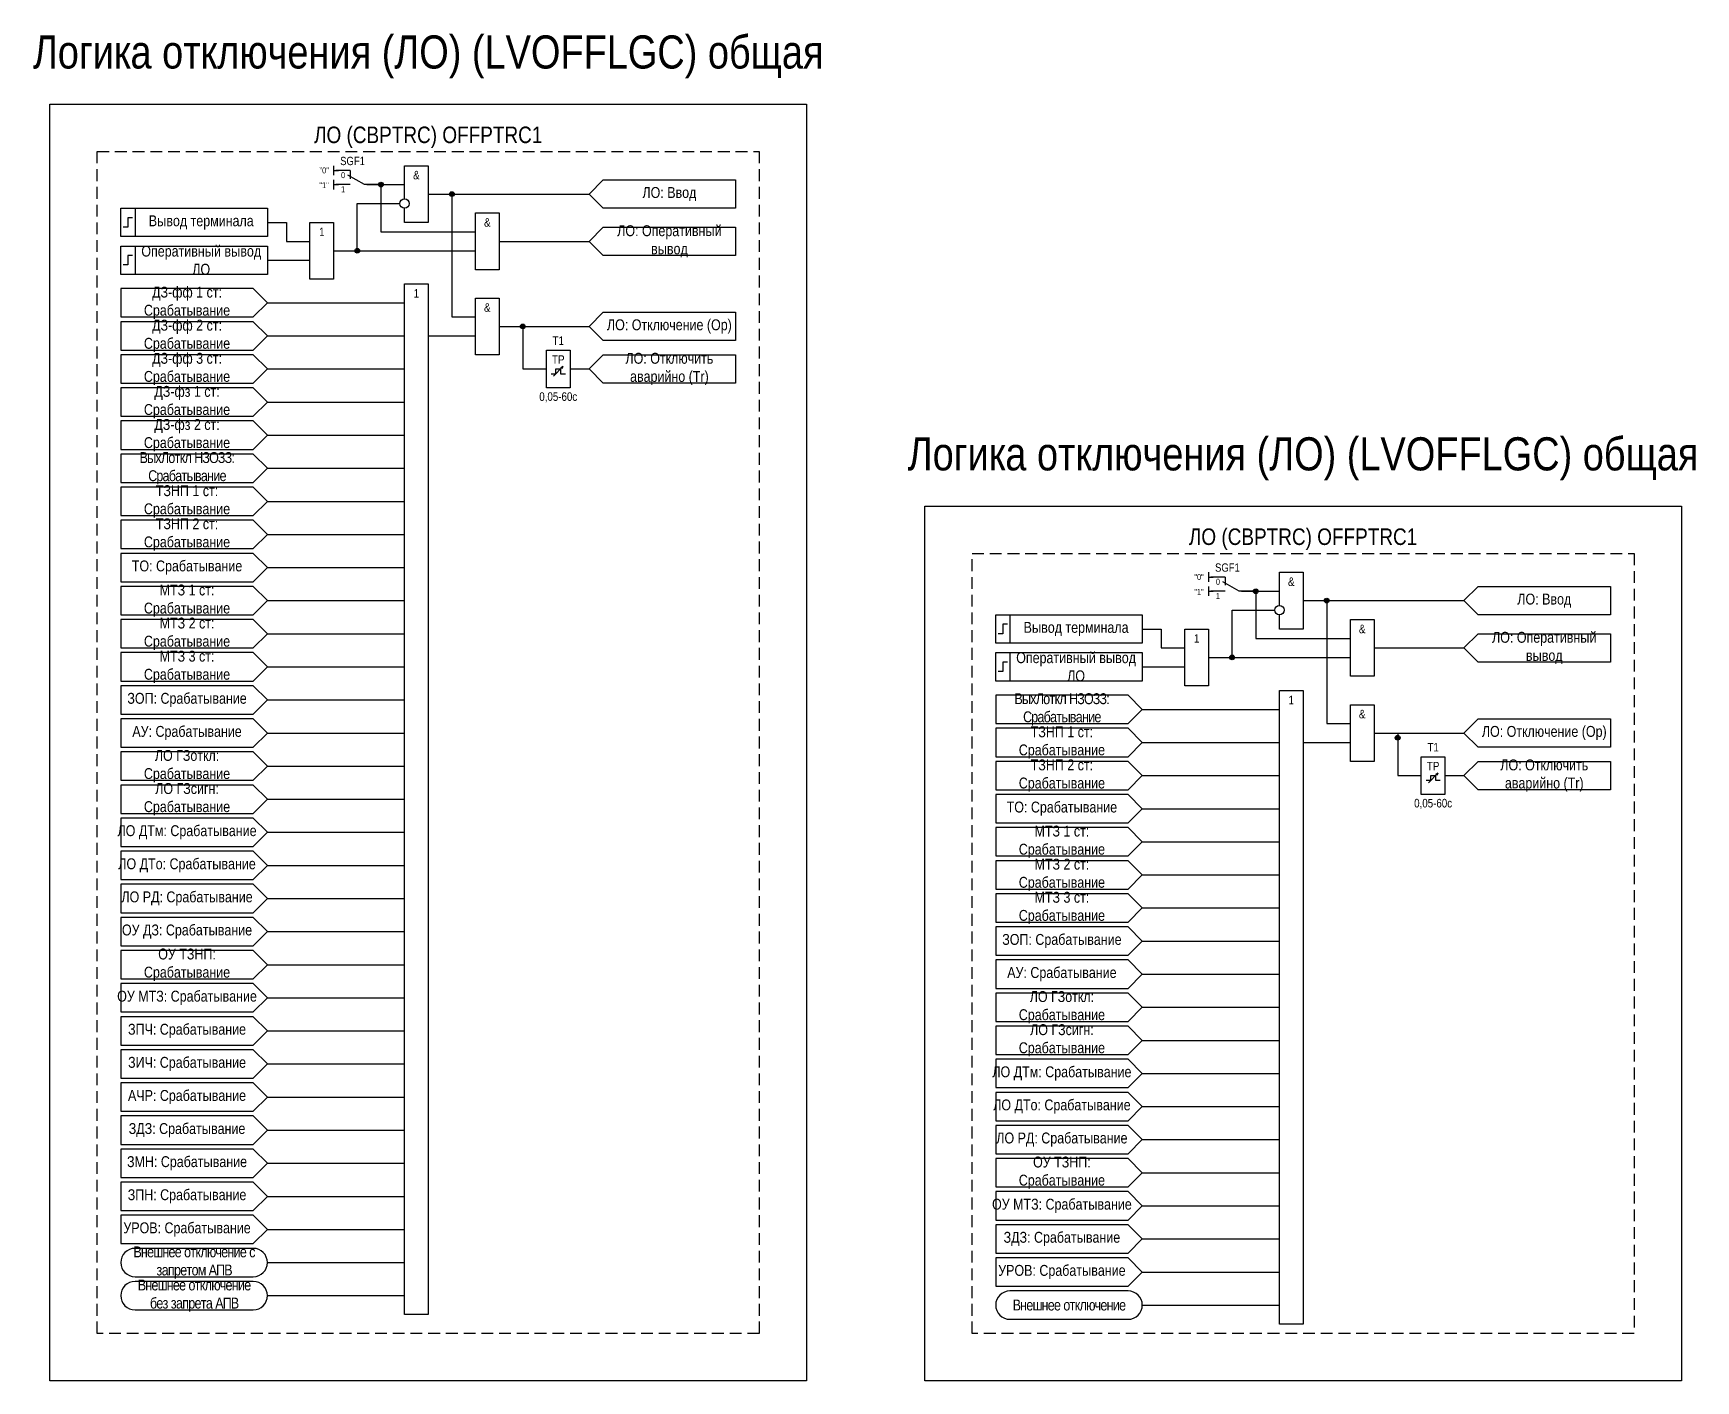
# Model space of a CAD drawing. Header units: millimetres. Extents: x -2568 to 301, y -166 to 1021.
# Drawn here: x -2117.5 to -1766, y 0 to 285 of the extents above; entities that cross this region are included whole.
import ezdxf
from ezdxf.enums import TextEntityAlignment as Align

# ---------------------------------------------------------------- set-up
doc = ezdxf.new("R2010")
doc.units = ezdxf.units.MM
doc.linetypes.add('штриховая2', pattern=[0.375, 0.25, -0.125])
doc.layers.add('TEXT', color=7, linetype='Continuous', lineweight=25)
doc.layers.add('Основная', color=7, linetype='Continuous')
doc.styles.add('2.5_Gost_RD', font='ARIALN.TTF', dxfattribs={"height": 2.5})
doc.styles.add('3.5_Gost_RD', font='ARIALN.TTF', dxfattribs={"height": 3.5})
doc.styles.add('Вывод', font='ARIALN.TTF', dxfattribs={"height": 2.5})
doc.styles.add('Компонент', font='ARIALN.TTF', dxfattribs={"height": 3.5})

# ---------------------------------------------------------------- blocks, each defined once
blk = doc.blocks.new('Точка')
at = {"ltscale": 100}
h = blk.add_hatch(color=256, dxfattribs=at)
h.dxf.hatch_style = 1
edge = h.paths.add_edge_path()
edge.add_arc((0, 0), 0.5, 0, 360)
blk.add_circle((0, 0), 0.5, dxfattribs=at)
blk = doc.blocks.new('*U958')
at = {"layer": 'Основная', "color": 0}
blk.add_line((0, 0), (7, 4), dxfattribs=at)
at = {"layer": 'Основная', "ltscale": 0.35}
blk.add_line((6, 6), (6, 2.5), dxfattribs=at)
blk = doc.blocks.new('*U985')
at = {"layer": 'Основная', "color": 0}
for p, q in [((-3, 6), (-9, 6)), ((-3, 0), (-9, 0)), ((9, 0), (3, 0))]:
    blk.add_line(p, q, dxfattribs=at)
at = {"layer": 'Основная', "ltscale": 0.25, "xscale": -1}
blk.add_blockref('*U958', (3, 0), dxfattribs=at)
at = {"layer": 'Основная'}
for tag, height, style, p in [('В1', 2.5, 'Вывод', (-14, 6)), ('ОУ', 3.5, 'Компонент', (-2, 10)), ('В2', 2.5, 'Вывод', (-6, 4)), ('В3', 2.5, 'Вывод', (-6, -2))]:
    blk.add_attdef(tag, text='', height=height, dxfattribs=dict(at, style=style)).set_placement(p, align=Align.MIDDLE_CENTER)

msp = doc.modelspace()

# ---------------------------------------------------------------- linework, layer by layer
at = {"ltscale": 100}
for p, q in [((-2054, 257), (-2054, 255)), ((-2054, 256), (-2053, 256)), ((-2054, 254), (-2054, 252)), ((-2054, 253), (-2053, 253)), ((-1997, 226), (-2000, 223)), ((-2000, 223), (-1997, 220)), ((-2034, 221), (-2024, 221)), ((-2007.5, 212.5), (-2005.5, 214.5)), ((-2005.5, 214.5), (-2006.01, 214.25)), ((-2005.5, 214.5), (-2005.74, 214.02)), ((-1869, 171), (-1869, 169)), ((-1869, 170), (-1868, 170)), ((-1869, 168), (-1869, 166)), ((-1869, 167), (-1868, 167)), ((-1812, 140), (-1815, 137)), ((-1849, 135), (-1839, 135)), ((-1815, 137), (-1812, 134)), ((-1822.5, 126.5), (-1820.5, 128.5)), ((-1820.5, 128.5), (-1821.01, 128.25)), ((-1820.5, 128.5), (-1820.74, 128.02))]:
    msp.add_line(p, q, dxfattribs=at)
for points in [[(-2114, 270), (-1954, 270), (-1954, 0), (-2114, 0)], [(-2099, 248), (-2068, 248), (-2068, 242), (-2099, 242)], [(-2099, 248), (-2096, 248), (-2096, 242), (-2099, 242)], [(-2024, 247), (-2019, 247), (-2019, 235), (-2024, 235)], [(-2059, 245), (-2054, 245), (-2054, 233), (-2059, 233)], [(-2099, 240), (-2096, 240), (-2096, 234), (-2099, 234)], [(-2099, 240), (-2068, 240), (-2068, 234), (-2099, 234)], [(-2024, 229), (-2019, 229), (-2019, 217), (-2024, 217)], [(-2009, 218), (-2004, 218), (-2004, 210), (-2009, 210)], [(-1929, 185), (-1769, 185), (-1769, 0), (-1929, 0)], [(-1914, 162), (-1883, 162), (-1883, 156), (-1914, 156)], [(-1914, 162), (-1911, 162), (-1911, 156), (-1914, 156)], [(-1874, 159), (-1869, 159), (-1869, 147), (-1874, 147)], [(-1839, 161), (-1834, 161), (-1834, 149), (-1839, 149)], [(-1914, 154), (-1911, 154), (-1911, 148), (-1914, 148)], [(-1914, 154), (-1883, 154), (-1883, 148), (-1914, 148)], [(-1839, 143), (-1834, 143), (-1834, 131), (-1839, 131)], [(-1824, 132), (-1819, 132), (-1819, 124), (-1824, 124)]]:
    msp.add_lwpolyline(points, close=True, dxfattribs=at)
at = {"linetype": 'штриховая2', "ltscale": 10}
for points in [[(-2104, 260), (-1964, 260), (-1964, 10), (-2104, 10)], [(-1919, 175), (-1779, 175), (-1779, 10), (-1919, 10)]]:
    msp.add_lwpolyline(points, close=True, dxfattribs=at)
at = {"ltscale": 100}
for points in [[(-2039, 250), (-2039, 257), (-2034, 257), (-2034, 245), (-2039, 245), (-2039, 248)], [(-2000, 251), (-1997, 254), (-1969, 254), (-1969, 248), (-1997, 248), (-2000, 251)], [(-2047, 253), (-2039, 253)], [(-2047, 253), (-2044, 253), (-2044, 243), (-2024, 243)], [(-2034, 251), (-2000, 251)], [(-2034, 251), (-2029, 251), (-2029, 225), (-2024, 225)], [(-2054, 239), (-2049, 239), (-2049, 249), (-2040, 249)], [(-2068, 245), (-2064, 245), (-2064, 241), (-2059, 241)], [(-2000, 241), (-1997, 244), (-1969, 244), (-1969, 238), (-1997, 238), (-2000, 241)], [(-2019, 241), (-2000, 241)], [(-2068, 237), (-2059, 237)], [(-2054, 239), (-2024, 239)], [(-2068, 228), (-2071, 231), (-2099, 231), (-2099, 225), (-2071, 225), (-2068, 228)], [(-2039, 186), (-2039, 232), (-2034, 232), (-2034, 14), (-2039, 14), (-2039, 186)], [(-2068, 228), (-2039, 228)], [(-2000, 223), (-1997, 226), (-1969, 226), (-1969, 220), (-1997, 220), (-2000, 223)], [(-2068, 221), (-2071, 224), (-2099, 224), (-2099, 218), (-2071, 218), (-2068, 221)], [(-2019, 223), (-2000, 223)], [(-2019, 223), (-2014, 223), (-2014, 214), (-2009, 214)], [(-2068, 221), (-2039, 221)], [(-2068, 214), (-2071, 217), (-2099, 217), (-2099, 211), (-2071, 211), (-2068, 214)], [(-2000, 214), (-1997, 217), (-1969, 217), (-1969, 211), (-1997, 211), (-2000, 214)], [(-2068, 214), (-2039, 214)], [(-2004, 214), (-2000, 214)], [(-2068, 207), (-2071, 210), (-2099, 210), (-2099, 204), (-2071, 204), (-2068, 207)], [(-2068, 207), (-2039, 207)], [(-2068, 200), (-2071, 203), (-2099, 203), (-2099, 197), (-2071, 197), (-2068, 200)], [(-2068, 200), (-2039, 200)], [(-2068, 193), (-2071, 196), (-2099, 196), (-2099, 190), (-2071, 190), (-2068, 193)], [(-2068, 193), (-2039, 193)], [(-2068, 186), (-2071, 189), (-2099, 189), (-2099, 183), (-2071, 183), (-2068, 186)], [(-2068, 186), (-2039, 186)], [(-2068, 179), (-2071, 182), (-2099, 182), (-2099, 176), (-2071, 176), (-2068, 179)], [(-2068, 179), (-2039, 179)], [(-2068, 172), (-2071, 175), (-2099, 175), (-2099, 169), (-2071, 169), (-2068, 172)], [(-2068, 172), (-2039, 172)], [(-1854, 164), (-1854, 171), (-1849, 171), (-1849, 159), (-1854, 159), (-1854, 162)], [(-2068, 165), (-2071, 168), (-2099, 168), (-2099, 162), (-2071, 162), (-2068, 165)], [(-1862, 167), (-1854, 167)], [(-1862, 167), (-1859, 167), (-1859, 157), (-1839, 157)], [(-1815, 165), (-1812, 168), (-1784, 168), (-1784, 162), (-1812, 162), (-1815, 165)], [(-2068, 165), (-2039, 165)], [(-1869, 153), (-1864, 153), (-1864, 163), (-1855, 163)], [(-1849, 165), (-1815, 165)], [(-1849, 165), (-1844, 165), (-1844, 139), (-1839, 139)], [(-2068, 158), (-2071, 161), (-2099, 161), (-2099, 155), (-2071, 155), (-2068, 158)], [(-1883, 159), (-1879, 159), (-1879, 155), (-1874, 155)], [(-2068, 158), (-2039, 158)], [(-1834, 155), (-1815, 155)], [(-1815, 155), (-1812, 158), (-1784, 158), (-1784, 152), (-1812, 152), (-1815, 155)], [(-2068, 151), (-2071, 154), (-2099, 154), (-2099, 148), (-2071, 148), (-2068, 151)], [(-1869, 153), (-1839, 153)], [(-2068, 151), (-2039, 151)], [(-1883, 151), (-1874, 151)], [(-2068, 144), (-2071, 147), (-2099, 147), (-2099, 141), (-2071, 141), (-2068, 144)], [(-1883, 142), (-1886, 145), (-1914, 145), (-1914, 139), (-1886, 139), (-1883, 142)], [(-1854, 100), (-1854, 146), (-1849, 146), (-1849, 12), (-1854, 12), (-1854, 100)], [(-2068, 144), (-2039, 144)], [(-1883, 142), (-1854, 142)], [(-2068, 137), (-2071, 140), (-2099, 140), (-2099, 134), (-2071, 134), (-2068, 137)], [(-1883, 135), (-1886, 138), (-1914, 138), (-1914, 132), (-1886, 132), (-1883, 135)], [(-1815, 137), (-1812, 140), (-1784, 140), (-1784, 134), (-1812, 134), (-1815, 137)], [(-2068, 137), (-2039, 137)], [(-1883, 135), (-1854, 135)], [(-1834, 137), (-1815, 137)], [(-1834, 137), (-1829, 137), (-1829, 128), (-1824, 128)], [(-2068, 130), (-2071, 133), (-2099, 133), (-2099, 127), (-2071, 127), (-2068, 130)], [(-1883, 128), (-1886, 131), (-1914, 131), (-1914, 125), (-1886, 125), (-1883, 128)], [(-1815, 128), (-1812, 131), (-1784, 131), (-1784, 125), (-1812, 125), (-1815, 128)], [(-2068, 130), (-2039, 130)], [(-1883, 128), (-1854, 128)], [(-1819, 128), (-1815, 128)], [(-2068, 123), (-2071, 126), (-2099, 126), (-2099, 120), (-2071, 120), (-2068, 123)], [(-1883, 121), (-1886, 124), (-1914, 124), (-1914, 118), (-1886, 118), (-1883, 121)], [(-2068, 123), (-2039, 123)], [(-1883, 121), (-1854, 121)], [(-2068, 116), (-2071, 119), (-2099, 119), (-2099, 113), (-2071, 113), (-2068, 116)], [(-1883, 114), (-1886, 117), (-1914, 117), (-1914, 111), (-1886, 111), (-1883, 114)], [(-2068, 116), (-2039, 116)], [(-1883, 114), (-1854, 114)], [(-2068, 109), (-2071, 112), (-2099, 112), (-2099, 106), (-2071, 106), (-2068, 109)], [(-2068, 109), (-2039, 109)], [(-1883, 107), (-1886, 110), (-1914, 110), (-1914, 104), (-1886, 104), (-1883, 107)], [(-1883, 107), (-1854, 107)], [(-2068, 102), (-2071, 105), (-2099, 105), (-2099, 99), (-2071, 99), (-2068, 102)], [(-2068, 102), (-2039, 102)], [(-1883, 100), (-1886, 103), (-1914, 103), (-1914, 97), (-1886, 97), (-1883, 100)], [(-1883, 100), (-1854, 100)], [(-2068, 95), (-2071, 98), (-2099, 98), (-2099, 92), (-2071, 92), (-2068, 95)], [(-2068, 95), (-2039, 95)], [(-1883, 93), (-1886, 96), (-1914, 96), (-1914, 90), (-1886, 90), (-1883, 93)], [(-1883, 93), (-1854, 93)], [(-2068, 88), (-2071, 91), (-2099, 91), (-2099, 85), (-2071, 85), (-2068, 88)], [(-2068, 88), (-2039, 88)], [(-1883, 86), (-1886, 89), (-1914, 89), (-1914, 83), (-1886, 83), (-1883, 86)], [(-1883, 86), (-1854, 86)], [(-2068, 81), (-2071, 84), (-2099, 84), (-2099, 78), (-2071, 78), (-2068, 81)], [(-2068, 81), (-2039, 81)], [(-1883, 79), (-1886, 82), (-1914, 82), (-1914, 76), (-1886, 76), (-1883, 79)], [(-1883, 79), (-1854, 79)], [(-2068, 74), (-2071, 77), (-2099, 77), (-2099, 71), (-2071, 71), (-2068, 74)], [(-2068, 74), (-2039, 74)], [(-1883, 72), (-1886, 75), (-1914, 75), (-1914, 69), (-1886, 69), (-1883, 72)], [(-1883, 72), (-1854, 72)], [(-2068, 67), (-2071, 70), (-2099, 70), (-2099, 64), (-2071, 64), (-2068, 67)], [(-2068, 67), (-2039, 67)], [(-1883, 65), (-1886, 68), (-1914, 68), (-1914, 62), (-1886, 62), (-1883, 65)], [(-1883, 65), (-1854, 65)], [(-2068, 60), (-2071, 63), (-2099, 63), (-2099, 57), (-2071, 57), (-2068, 60)], [(-2068, 60), (-2039, 60)], [(-1883, 58), (-1886, 61), (-1914, 61), (-1914, 55), (-1886, 55), (-1883, 58)], [(-1883, 58), (-1854, 58)], [(-2068, 53), (-2071, 56), (-2099, 56), (-2099, 50), (-2071, 50), (-2068, 53)], [(-2068, 53), (-2039, 53)], [(-1883, 51), (-1886, 54), (-1914, 54), (-1914, 48), (-1886, 48), (-1883, 51)], [(-1883, 51), (-1854, 51)], [(-2068, 46), (-2071, 49), (-2099, 49), (-2099, 43), (-2071, 43), (-2068, 46)], [(-2068, 46), (-2039, 46)], [(-1883, 44), (-1886, 47), (-1914, 47), (-1914, 41), (-1886, 41), (-1883, 44)], [(-1883, 44), (-1854, 44)], [(-2068, 39), (-2071, 42), (-2099, 42), (-2099, 36), (-2071, 36), (-2068, 39)], [(-2068, 39), (-2039, 39)], [(-1883, 37), (-1886, 40), (-1914, 40), (-1914, 34), (-1886, 34), (-1883, 37)], [(-1883, 37), (-1854, 37)], [(-2068, 32), (-2071, 35), (-2099, 35), (-2099, 29), (-2071, 29), (-2068, 32)], [(-2068, 32), (-2039, 32)], [(-1883, 30), (-1886, 33), (-1914, 33), (-1914, 27), (-1886, 27), (-1883, 30)], [(-1883, 30), (-1854, 30)], [(-2068, 25), (-2039, 25)], [(-1883, 23), (-1886, 26), (-1914, 26), (-1914, 20), (-1886, 20), (-1883, 23)], [(-1883, 23), (-1854, 23)], [(-2068, 18), (-2039, 18)], [(-1883, 16), (-1854, 16)], [(-1883, 16), (-1854, 16)]]:
    msp.add_lwpolyline(points, dxfattribs=at)
at = {"lineweight": 30, "ltscale": 100}
for points in [[(-2096.5, 246), (-2097.5, 246), (-2097.5, 244), (-2098.5, 244)], [(-2096.5, 238), (-2097.5, 238), (-2097.5, 236), (-2098.5, 236)], [(-1911.5, 160), (-1912.5, 160), (-1912.5, 158), (-1913.5, 158)], [(-1911.5, 152), (-1912.5, 152), (-1912.5, 150), (-1913.5, 150)]]:
    msp.add_lwpolyline(points, dxfattribs=at)
at = {"color": 7, "ltscale": 100}
for points in [[(-2008, 213), (-2007, 213), (-2007, 214), (-2006, 214), (-2006, 213), (-2005, 213)], [(-1823, 127), (-1822, 127), (-1822, 128), (-1821, 128), (-1821, 127), (-1820, 127)]]:
    msp.add_lwpolyline(points, dxfattribs=at)
at = {"ltscale": 100}
for points in [[(-2096, 22), (-2071, 22, 1), (-2071, 28), (-2096, 28, 1)], [(-2096, 15), (-2071, 15, 1), (-2071, 21), (-2096, 21, 1)], [(-1911, 13), (-1886, 13, 1), (-1886, 19), (-1911, 19, 1)]]:
    msp.add_lwpolyline(points, format="xyb", close=True, dxfattribs=at)
for centre in [(-2039, 249), (-1854, 163)]:
    msp.add_circle(centre, 1)

# ---------------------------------------------------------------- block references
for p in [(-2044, 253), (-2029, 251), (-2049, 239), (-2014, 223), (-1859, 167), (-1844, 165), (-1864, 153), (-1829, 136)]:
    msp.add_blockref('Точка', p, dxfattribs=at)
at = {"layer": 'Основная', "ltscale": 0.25, "xscale": 0.5, "yscale": 0.5, "zscale": 0.5}
for p in [(-2049, 253), (-1864, 167)]:
    msp.add_blockref('*U985', p, dxfattribs=at).add_auto_attribs({'ОУ': 'SGF1', 'В1': '"0"', 'В2': '0', 'В3': '1'})

# ---------------------------------------------------------------- texts
at = {"ltscale": 100, "attachment_point": 5}
for s, insert, char_height, width, style in [('{\\C3;Логика отключения (ЛО) (LVOFFLGC) общая}', (-2034, 280), 7, 160, '3.5_Gost_RD'), ('&', (-2036.5, 255), 1.8, 5, '2.5_Gost_RD'), ('1', (-2056.5, 243), 1.8, 5, '2.5_Gost_RD'), ('&', (-2021.5, 245), 1.8, 5, '2.5_Gost_RD'), ('1', (-2036.5, 230), 1.8, 5, '2.5_Gost_RD'), ('&', (-2021.5, 227), 1.8, 5, '2.5_Gost_RD'), ('T1', (-2006.5, 220), 1.8, 5, '2.5_Gost_RD'), ('TP', (-2006.5, 216), 1.8, 5, '2.5_Gost_RD'), ('0,05-60с', (-2006.5, 208), 1.8, 5, '2.5_Gost_RD'), ('{\\C3;Логика отключения (ЛО) (LVOFFLGC) общая}', (-1849, 195), 7, 160, '3.5_Gost_RD'), ('&', (-1851.5, 169), 1.8, 5, '2.5_Gost_RD'), ('&', (-1836.5, 159), 1.8, 5, '2.5_Gost_RD'), ('1', (-1871.5, 157), 1.8, 5, '2.5_Gost_RD'), ('1', (-1851.5, 144), 1.8, 5, '2.5_Gost_RD'), ('&', (-1836.5, 141), 1.8, 5, '2.5_Gost_RD'), ('T1', (-1821.5, 134), 1.8, 5, '2.5_Gost_RD'), ('TP', (-1821.5, 130), 1.8, 5, '2.5_Gost_RD'), ('0,05-60с', (-1821.5, 122), 1.8, 5, '2.5_Gost_RD'), ('УРОВ: Срабатывание', (-2085, 32), 2.3, 28, '2.5_Gost_RD'), ('{\\T0.9;Внешнее отключение с запретом АПВ}', (-2083.5, 25), 2.3, 31, '2.5_Gost_RD'), ('УРОВ: Срабатывание', (-1900, 23), 2.3, 28, '2.5_Gost_RD'), ('{\\T0.9;Внешнее отключение \\Pбез запрета АПВ}', (-2083.5, 18), 2.3, 31, '2.5_Gost_RD'), ('{\\T0.9;Внешнее отключение}', (-1898.5, 16), 2.3, 31, '2.5_Gost_RD')]:
    msp.add_mtext(s, dxfattribs=dict(at, insert=insert, char_height=char_height, width=width, style=style))
at = {"color": 30, "ltscale": 100, "char_height": 3.5, "width": 140, "attachment_point": 5, "style": '3.5_Gost_RD'}
for insert in [(-2034, 263), (-1849, 178)]:
    msp.add_mtext('ЛО (CBPTRC) {\\C6;OFFPTRC1}', dxfattribs=dict(at, insert=insert))
at = {"ltscale": 100, "char_height": 1.25, "attachment_point": 1, "style": '3.5_Gost_RD'}
for insert in [(-2057, 253.5), (-1872, 167.5)]:
    msp.add_mtext_dynamic_manual_height_columns('"1"', width=2, gutter_width=17.5, heights=[0], dxfattribs=dict(at, insert=insert))
at = {"layer": 'TEXT', "ltscale": 100, "char_height": 2.3, "width": 28, "attachment_point": 5, "style": '2.5_Gost_RD'}
for s, insert in [('ЛО: Ввод', (-1983, 251)), ('ЛО: Оперативный вывод', (-1983, 241)), ('ДЗ-фф 1 ст: Срабатывание', (-2085, 228)), ('ЛО: Отключение (Op)', (-1983, 223)), ('ЛО: Отключить \\Pаварийно (Tr)', (-1983, 214)), ('ЛО: Ввод', (-1798, 165)), ('ЛО: Оперативный вывод', (-1798, 155)), ('ЛО: Отключение (Op)', (-1798, 137)), ('ЛО: Отключить \\Pаварийно (Tr)', (-1798, 128))]:
    msp.add_mtext(s, dxfattribs=dict(at, insert=insert))
at = {"layer": 'TEXT', "color": 0, "ltscale": 100, "char_height": 2.3, "width": 28, "attachment_point": 5, "style": '2.5_Gost_RD'}
for s, insert in [('{\\C256;Вывод терминала}', (-2082, 245)), ('{\\C256;Оперативный вывод ЛО}', (-2082, 237)), ('{\\C256;ДЗ-фф 2 ст: Срабатывание}', (-2085, 221)), ('{\\C256;ДЗ-фф 3 ст: Срабатывание}', (-2085, 214)), ('{\\C256;ДЗ-фз 1 ст: Срабатывание}', (-2085, 207)), ('{\\C256;ДЗ-фз 2 ст: Срабатывание}', (-2085, 200)), ('\\A1;{\\T0.9;\\C256;ВыхЛоткл НЗОЗЗ: Срабатывание }', (-2085, 193)), ('\\A1;{\\C256;ТЗНП 1 ст: \\A0;Срабатывание}', (-2085, 186)), ('\\A1;{\\C256;ТЗНП 2 ст: \\A0;Срабатывание}', (-2085, 179)), ('{\\C256;ТО: Срабатывание}', (-2085, 172)), ('\\A1;{\\C256;МТЗ 1 ст: Срабатывание}', (-2085, 165)), ('\\A1;{\\C256;МТЗ 2 ст: Срабатывание}', (-2085, 158)), ('{\\C256;Вывод терминала}', (-1897, 159)), ('\\A1;{\\C256;МТЗ 3 ст: Срабатывание}', (-2085, 151)), ('{\\C256;Оперативный вывод ЛО}', (-1897, 151)), ('{\\C256;ЗОП: Срабатывание}', (-2085, 144)), ('\\A1;{\\T0.9;\\C256;ВыхЛоткл НЗОЗЗ: Срабатывание }', (-1900, 142)), ('{\\C256;АУ: Срабатывание}', (-2085, 137)), ('\\A1;{\\C256;ТЗНП 1 ст: \\A0;Срабатывание}', (-1900, 135)), ('{\\C256;ЛО ГЗоткл:\\PСрабатывание}', (-2085, 130)), ('\\A1;{\\C256;ТЗНП 2 ст: \\A0;Срабатывание}', (-1900, 128)), ('{\\C256;ЛО ГЗсигн:\\PСрабатывание}', (-2085, 123)), ('{\\C256;ТО: Срабатывание}', (-1900, 121)), ('{\\C256;ЛО ДТм: Срабатывание}', (-2085, 116)), ('\\A1;{\\C256;МТЗ 1 ст: Срабатывание}', (-1900, 114)), ('{\\C256;ЛО ДТо: Срабатывание}', (-2085, 109)), ('\\A1;{\\C256;МТЗ 2 ст: Срабатывание}', (-1900, 107)), ('{\\C256;ЛО РД: Срабатывание}', (-2085, 102)), ('\\A1;{\\C256;МТЗ 3 ст: Срабатывание}', (-1900, 100)), ('{\\C256;ОУ ДЗ: Срабатывание }', (-2085, 95)), ('{\\C256;ОУ ТЗНП: Срабатывание }', (-2085, 88)), ('{\\C256;ЗОП: Срабатывание}', (-1900, 93)), ('{\\C256;АУ: Срабатывание}', (-1900, 86)), ('{\\C256;ОУ МТЗ: Срабатывание }', (-2085, 81)), ('{\\C256;ЛО ГЗоткл:\\PСрабатывание}', (-1900, 79)), ('{\\C256;ЗПЧ: Срабатывание }', (-2085, 74)), ('{\\C256;ЛО ГЗсигн:\\PСрабатывание}', (-1900, 72)), ('{\\C256;ЗИЧ: Срабатывание }', (-2085, 67)), ('{\\C256;ЛО ДТм: Срабатывание}', (-1900, 65)), ('{\\C256;АЧР: Срабатывание }', (-2085, 60)), ('{\\C256;ЛО ДТо: Срабатывание}', (-1900, 58)), ('{\\C256;ЗДЗ: Срабатывание }', (-2085, 53)), ('{\\C256;ЛО РД: Срабатывание}', (-1900, 51)), ('{\\C256;ЗМН: Срабатывание}', (-2085, 46)), ('{\\C256;ОУ ТЗНП: Срабатывание }', (-1900, 44)), ('{\\C256;ЗПН: Срабатывание}', (-2085, 39)), ('{\\C256;ОУ МТЗ: Срабатывание }', (-1900, 37)), ('{\\C256;ЗДЗ: Срабатывание }', (-1900, 30))]:
    msp.add_mtext(s, dxfattribs=dict(at, insert=insert))

doc.saveas('drawing.dxf')
